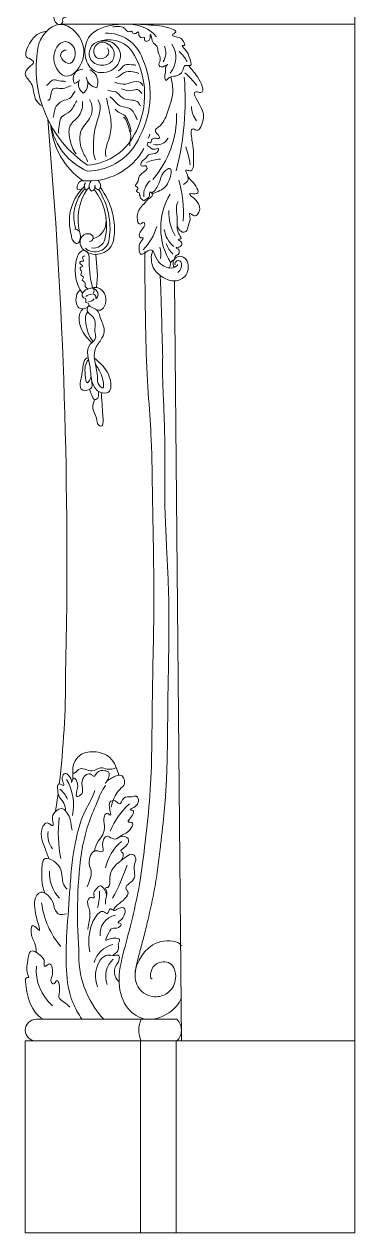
# Model space of a CAD drawing. Header units: millimetres. Extents: x 1778 to 4162, y -1209 to 580.
# Drawn here: x 3929 to 4162, y -1209 to -357 of the extents above; entities that cross this region are included whole.
import ezdxf

# ---------------------------------------------------------------- set-up
doc = ezdxf.new("R2010")
doc.units = ezdxf.units.MM
doc.layers.add('ceco.net 173', color=7, linetype='Continuous')

msp = doc.modelspace()

# ---------------------------------------------------------------- linework, layer by layer
at = {"layer": 'ceco.net 173', "lineweight": 5}
for p, q in [((4162.17, -1208.78), (4162.17, 28.67)), ((4162.17, -357.43), (3954.64, -357.43)), ((3979.57, -519.58), (3980.75, -534.57)), ((3980.75, -534.57), (3979.89, -542.89)), ((4034.92, -538.31), (4039.82, -1073.65)), ((3937.44, -1058.39), (4036.55, -1058.39)), ((3929.81, -1208.78), (3929.81, -1073.65)), ((3929.81, -1073.65), (4162.17, -1073.65)), ((4011.09, -1073.65), (4011.09, -1208.78)), ((4036.16, -1073.65), (4036.16, -1208.78)), ((3929.81, -1208.78), (4162.17, -1208.78))]:
    msp.add_line(p, q, dxfattribs=at)
for centre, radius, start, end in [((3948.11, -381.67), 19.62, 99.12263, 123.22051), ((3987.11, -390.57), 26.85, 19.09411, 91.65811), ((4020.07, -388.48), 82.64, 169.98026, 235.78542), ((3989.01, -388.21), 19.82, 26.42094, 107.23063), ((4018, -377.7), 10.93, 325.07029, 25.50641), ((4018.8, -380.92), 17.13, 320.45296, 32.99959), ((3956.64, -407.23), 57.33, 333.89337, 29.05047), ((3955.61, -407.12), 62.26, 332.04039, 24.00846), ((4019.63, -397.68), 28, 29.95674, 48.43609), ((3970.22, -395.8), 6.68, 88.52003, 211.1816), ((3971.54, -398.32), 9.48, 335.52754, 68.52741), ((3958.88, -384.39), 15.9, 290.7312, 303.14737), ((3974.98, -399.7), 7.67, 156.4165, 235.79003), ((3965.3, -399.31), 8.61, 308.58654, 11.30009), ((3981.8, -393.2), 9.19, 190.23127, 259.81544), ((3842.09, -410.53), 200.44, 345.47378, 4.50626), ((3990.62, -448.06), 76.54, 38.1929, 47.44839), ((4063.79, -415.15), 16.81, 180.6868, 217.92223), ((401.68, -734.42), 3557.45, 358.68635, 5.00162), ((3967.86, -421.75), 68.67, 319.06741, 1.08145), ((3990.62, -420.86), 43.49, 190.23128, 246.97586), ((4000.78, -424.09), 53.15, 184.84336, 235.07128), ((3970.4, -415.63), 41.31, 274.45013, 335.94805), ((3973.31, -420.29), 40.59, 270.4234, 336.7572), ((3974.53, -423.19), 44.68, 340.90358, 344.67276), ((4022.45, -433.01), 9.37, 255.78821, 329.97811), ((3974.53, -423.19), 44.68, 264.63314, 330.65699), ((3997.27, -461.51), 48.95, 5.86016, 21.15231), ((4025.77, -477.04), 24.55, 91.58854, 115.22277), ((3971.5, -472.48), 5.2, 105.80413, 193.18514), ((3979.92, -471.39), 5.08, 140.39128, 227.32861), ((3978.17, -471.18), 4.76, 327.81638, 53.18335), ((4026.86, -477.79), 13.57, 131.74122, 185.7549), ((3953.53, -491.08), 87.81, 356.71234, 15.77191), ((3994.44, -496.3), 33.57, 136.64864, 197.1635), ((3992.84, -493.09), 28.85, 136.7542, 197.52274), ((3967.81, -469.86), 4.05, 250.13033, 334.55696), ((4004.08, -494.67), 37.12, 145.81863, 194.2243), ((3975.86, -471.6), 4.39, 145.32031, 216.22237), ((3971.84, -471.16), 3.07, 278.99947, 349.20274), ((3975.81, -472.06), 3.14, 282.18018, 9.0342), ((3945.97, -499.06), 41.08, 346.26973, 37.87416), ((3981.26, -471.57), 2.35, 159.34239, 293.64185), ((3938.38, -501.37), 51.15, 351.83685, 32.4843), ((3944.29, -501.91), 48.36, 351.38638, 37.36022), ((4071.64, -501.03), 46.35, 149.14897, 212.00666), ((3973.81, -496.03), 13.11, 286.12385, 10.72872), ((4062.49, -490.21), 31.51, 177.12989, 211.35523), ((3985.44, -489.4), 38.49, 315.66002, 344.01679), ((4046.58, -499.31), 19.02, 188.27706, 230.71466), ((3979.57, -506.84), 12.75, 230.1944, 349.50997), ((3978.92, -507.68), 10.14, 227.97936, 354.61549), ((3977.92, -507.04), 8.16, 259.65214, 347.45849), ((3972.42, -522.55), 6.01, 99.67066, 159.07825), ((3969.77, -521.36), 5.01, 356.04495, 70.84766), ((4008.61, -519.44), 16.89, 349.65989, 16.92394), ((4045.75, -506.6), 17.41, 197.63346, 227.17021), ((3993.97, -530.68), 29.04, 159.28786, 214.55825), ((4055.14, -523.35), 80.39, 178.82484, 194.36075), ((4037.62, -526.29), 2.3, 7.25456, 194.50833), ((4033.64, -527.13), 6.36, 305.68128, 10.19329), ((3977.8, -556.61), 9.07, 95.02739, 126.51841), ((3973.14, -545.58), 7.52, 280.03501, 314.99119), ((3313.36, -817.04), 644.84, 353.27566, 0.09437), ((3926.87, -907.66), 36.91, 348.77705, 29.6242), ((3313.36, -817.04), 644.84, 351.53181, 352.6788), ((3942.88, -910.14), 17.92, 22.29162, 51.08463), ((4041.37, -948.03), 56.35, 132.6979, 156.85789), ((4040.88, -927.23), 87.8, 172.78648, 191.7264), ((3961.85, -928.41), 16.19, 172.1781, 217.4386), ((4019.09, -958.68), 33.4, 129.99177, 168.03964), ((4292.54, -984.12), 325.99, 171.63764, 184.50514), ((3872.83, -907.18), 135.58, 330.94528, 341.64538), ((3971.86, -955.66), 24.97, 176.21939, 224.3238), ((3949.75, -969.9), 32.47, 342.59546, 3.14921), ((3979.75, -971), 7.23, 338.8308, 42.36251), ((4000.82, -968.59), 60.05, 187.52397, 219.94784), ((3995.73, -998.04), 13.21, 100.35995, 186.78737), ((3926.03, -1029), 21.19, 39.1389, 60.66298), ((4033.84, -1013.27), 66.39, 176.93603, 222.81127), ((3995.49, -1023.05), 17.76, 102.94752, 165.00294), ((3947.1, -1022.25), 16.29, 166.30815, 203.92961), ((3970.67, -1023.81), 33.17, 175.07409, 229.20225), ((3999.48, -1027.94), 20.19, 146.27081, 202.30483), ((4003, -1028.08), 16.52, 133.2396, 200.66263), ((4002.08, -1024.87), 9.42, 137.49771, 229.35046), ((3931.43, -1030.51), 1.63, 68.54888, 172.09754), ((3932.09, -1028.88), 0.126, 236.6316, 34.24379), ((3937.44, -1066.02), 7.63, 90, 270), ((4028.37, -1066.02), 18.53, 155.68621, 204.31379), ((4029.37, -1066.02), 10.48, 313.27679, 46.72321)]:
    msp.add_arc(centre, radius, start, end, dxfattribs=at)
for points, knots in [([(3956.59, -285.16), (3957.63, -285.73), (3961.63, -287.7), (3961.84, -293.77), (3959.08, -298.69), (3964.95, -300.86), (3960.79, -303.01), (3962.01, -307.77), (3969.53, -310.46), (3965.09, -314.08), (3961.07, -313.77), (3969.74, -317.66), (3968.84, -322.31), (3968.64, -326.54), (3965.25, -327.31), (3969.31, -330.88), (3962.1, -331.91), (3968.49, -336.17), (3961.29, -337.1), (3963.59, -341.71), (3960.19, -344.49), (3961.97, -348.15), (3960.75, -352.46), (3954.83, -352.94), (3956.79, -356.15), (3953.69, -358.52), (3950.18, -355.82), (3949.34, -349.23), (3955.46, -343.19), (3958.06, -335.5), (3958.29, -330.8), (3958.13, -329.09)], [109.698321, 109.698321, 109.698321, 109.698321, 112.994176, 121.175899, 122.663954, 126.994983, 129.302624, 131.248719, 138.916901, 142.019861, 143.051588, 148.107767, 153.827836, 156.694739, 158.154219, 160.763169, 164.272078, 167.393091, 171.320252, 174.252421, 177.944133, 180.809899, 184.137441, 188.902689, 190.013442, 192.704645, 196.036923, 200.004723, 209.511743, 217.34284, 221.983617, 221.983617, 221.983617, 221.983617]), ([(3937.36, -365.25), (3932.63, -369.23), (3927.55, -381.27), (3933.21, -381.39), (3937.04, -384.83), (3931.51, -387.6), (3928.2, -393.59), (3936.43, -399.7), (3935.09, -409.37), (3939.81, -413.97), (3941.9, -415.26)], [8.100511, 8.100511, 8.100511, 8.100511, 19.558835, 24.074651, 26.656434, 30.948, 36.166809, 43.105908, 53.516444, 59.828827, 59.828827, 59.828827, 59.828827]), ([(4011, -357.64), (4014.5, -357.74), (4021.49, -358.32), (4026.99, -358.68), (4038.63, -362.22), (4031.11, -365.69), (4039.22, -366.56), (4040.91, -368.87), (4043.11, -372.86), (4039.08, -371.87), (4044.6, -377.26), (4045, -379.78), (4047.91, -387.76), (4041.48, -385.42), (4041.24, -391.72), (4035.96, -394.49), (4031.6, -394.08), (4028.72, -397.77), (4027.8, -393.5), (4029.1, -390.75), (4028.29, -387.34), (4031.45, -384.8), (4027.5, -387.46), (4025.47, -387.71), (4023.11, -386.05), (4026.39, -381.94), (4022.82, -377.88), (4023.48, -372.6), (4018.54, -370.12), (4019.17, -366.71), (4017.47, -363.75), (4018.2, -367.53), (4016.95, -369.06), (4014.69, -369.98), (4013.44, -368.21), (4014.26, -366.21), (4012.26, -366.9), (4010.7, -367.05), (4010.69, -365.76), (4009.54, -365.55), (4010.05, -364.2), (4009.22, -362.25), (4007.69, -364.38), (4005.38, -364.17), (4004.77, -361.67), (4002.16, -363.68), (4000.57, -360.9), (3998.07, -359.11), (3994.77, -358.85), (3992.49, -359.25), (3991.52, -359.32)], [19.69051, 19.69051, 19.69051, 19.69051, 27.069253, 35.008358, 41.806593, 44.124231, 49.315405, 52.53127, 55.104231, 56.404162, 59.617661, 66.001626, 70.460567, 73.712208, 77.58534, 83.175032, 87.937427, 89.951877, 91.903363, 96.039242, 99.331296, 100.556395, 103.947039, 105.143559, 106.767999, 110.208051, 115.486651, 119.350183, 123.255845, 127.716943, 128.348224, 130.731966, 132.625798, 134.412282, 136.214188, 137.194349, 138.822858, 139.911549, 140.87982, 141.364203, 142.559766, 143.867818, 145.520988, 147.482876, 148.955511, 150.637136, 153.496222, 155.510652, 159.256913, 161.902942, 161.902942, 161.902942, 161.902942]), ([(3998.7, -422.84), (4001.23, -423.54), (4002.65, -431), (4004.94, -436.52), (4003.06, -440.47), (4003.67, -442.46), (4003.6, -443.18)], [1.068097, 1.068097, 1.068097, 1.068097, 9.306079, 14.744961, 18.175829, 20.167842, 20.167842, 20.167842, 20.167842]), ([(4039.82, -1043.53), (4038.08, -1047.7), (4030.66, -1055.93), (4013.76, -1060.94), (3998.29, -1049.01), (3994.23, -1028.76), (4002.38, -999.26), (4010.38, -967.41), (4014.61, -931.58), (4019.28, -890.13), (4018.89, -831.93), (4021.2, -761.91), (4019.43, -700.08), (4019.1, -645.33), (4015.1, -606.31), (4014.39, -558.31), (4013.98, -517.54)], [0, 0, 0, 0, 12.302374, 28.958229, 42.379097, 60.356725, 81.723639, 125.329935, 149.926918, 180.003286, 239.054616, 308.387013, 370.992636, 407.902449, 457.696849, 477.347883, 477.347883, 477.347883, 477.347883]), ([(4019.8, -517.18), (4018.73, -518.86), (4018.38, -523.13), (4019.85, -530.37), (4026.4, -536.11), (4035.16, -539.58), (4043.29, -535.63), (4045.12, -528.79), (4043.98, -523.04), (4038.77, -519.9), (4034.13, -522.82), (4033.73, -526.51), (4034.53, -528.21), (4034.94, -528.77)], [0, 0, 0, 0, 5.41282, 10.901396, 19.758226, 27.755693, 35.436814, 40.865127, 46.024871, 50.421254, 55.12627, 58.060869, 59.879907, 59.879907, 59.879907, 59.879907]), ([(4007.2, -1026.13), (4007.46, -1023.88), (4007.89, -1021.54), (4009.01, -1016.54), (4009.72, -1013.89), (4010.71, -1010.21), (4010.95, -1009.28), (4011.45, -1007.44), (4011.69, -1006.52), (4012.42, -1003.75), (4012.91, -1001.9), (4014.34, -996.35), (4015.27, -992.63), (4017.95, -981.4), (4019.59, -973.84), (4021.4, -963.7), (4021.82, -961.2), (4022.58, -956.22), (4022.94, -953.74), (4023.94, -946.32), (4024.52, -941.41), (4025.28, -934.89), (4025.47, -933.25), (4025.84, -929.95), (4026.03, -928.29), (4026.59, -923.32), (4026.95, -920), (4027.63, -913.25), (4027.95, -909.84), (4028.52, -902.94), (4028.77, -899.46), (4029.19, -892.51), (4029.35, -889.05), (4029.76, -878.68), (4029.92, -871.79), (4030.1, -859.26), (4030.14, -853.6), (4030.22, -844.62), (4030.25, -841.28), (4030.31, -835.37), (4030.35, -832.78), (4030.42, -827.59), (4030.47, -825), (4030.61, -817.21), (4030.71, -812), (4030.98, -796.34), (4031.13, -785.85), (4031.07, -771.51), (4031.03, -767.71), (4030.9, -760.75), (4030.82, -757.6), (4030.61, -751.33), (4030.49, -748.2), (4030.09, -738.84), (4029.77, -732.63), (4029.22, -721.65), (4028.98, -716.86), (4028.61, -708.35), (4028.46, -704.61), (4028.26, -697.92), (4028.19, -694.96), (4028.11, -690.09), (4028.09, -688.18), (4028.07, -684.35), (4028.07, -682.43), (4028.08, -676.64), (4028.11, -672.75), (4028.16, -665.47), (4028.18, -662.08), (4028.17, -656.31), (4028.16, -653.94), (4028.12, -649.81), (4028.09, -648.06), (4028.02, -644.58), (4027.98, -642.84), (4027.83, -637.64), (4027.7, -634.18), (4027.44, -627.42), (4027.3, -624.12), (4027.06, -618.34), (4026.95, -615.87), (4026.77, -610.97), (4026.68, -608.54), (4026.51, -601.31), (4026.5, -596.58), (4026.7, -591.51), (4026.71, -591.08), (4024.94, -534.45)], [65.256943, 65.256943, 65.256943, 65.256943, 72.851381, 72.851381, 80.695151, 80.695151, 83.262959, 83.262959, 85.830767, 85.830767, 90.966384, 90.966384, 101.237617, 101.237617, 121.780083, 121.780083, 128.429326, 128.429326, 135.078569, 135.078569, 148.377056, 148.377056, 152.88519, 152.88519, 157.393324, 157.393324, 166.409592, 166.409592, 175.594803, 175.594803, 184.862225, 184.862225, 194.129647, 194.129647, 212.664491, 212.664491, 228.017582, 228.017582, 237.139016, 237.139016, 244.237578, 244.237578, 251.33614, 251.33614, 265.533264, 265.533264, 293.927511, 293.927511, 304.167703, 304.167703, 312.605766, 312.605766, 321.043829, 321.043829, 337.919955, 337.919955, 351.051603, 351.051603, 361.375728, 361.375728, 369.603984, 369.603984, 374.923419, 374.923419, 380.242855, 380.242855, 390.881726, 390.881726, 400.056196, 400.056196, 406.422296, 406.422296, 411.087041, 411.087041, 415.751786, 415.751786, 425.081276, 425.081276, 434.073082, 434.073082, 440.836792, 440.836792, 447.600502, 447.600502, 461.127923, 461.127923, 462.376275, 462.376275, 462.376275, 462.376275]), ([(3977.26, -543.29), (3978.31, -542.82), (3981.86, -542.62), (3986.42, -547.2), (3987.36, -553.83), (3983.14, -560.37), (3978.09, -557.39), (3974.53, -556.01), (3974.31, -553.55), (3971.51, -553.89), (3973.26, -550.34), (3970.08, -550.31), (3969.48, -547), (3971.04, -545.87), (3971.47, -545.19)], [0.041093, 0.041093, 0.041093, 0.041093, 2.924462, 8.924209, 15.530384, 20.53344, 25.724711, 29.11175, 29.995888, 31.526324, 34.029084, 35.418637, 38.19273, 40.390442, 40.390442, 40.390442, 40.390442]), ([(3979.46, -550.53), (3979.54, -550.64), (3979.91, -550.92), (3981.26, -548.97), (3981.07, -546.68), (3979.63, -544.37), (3978.24, -543.57), (3977.46, -543.3), (3977.26, -543.29)], [1.812154, 1.812154, 1.812154, 1.812154, 2.299177, 3.79618, 6.243417, 8.875367, 10.572822, 10.846045, 10.846045, 10.846045, 10.846045]), ([(3974.9, -555.67), (3973.82, -556.37), (3972.41, -560.64), (3980.98, -564.16), (3977.97, -572.38), (3980.26, -579.48), (3971.05, -584.8), (3976.27, -597.84), (3975.84, -609.37), (3981, -617.41), (3990.82, -617.58), (3990.18, -604.71), (3984.49, -597.76), (3979.78, -593.72), (3978.42, -592.64)], [0, 0, 0, 0, 3.508392, 9.059559, 19.485999, 22.482185, 27.825313, 42.567853, 52.726735, 60.520348, 65.702213, 74.086329, 86.357814, 91.117223, 91.117223, 91.117223, 91.117223]), ([(3973.84, -560.09), (3972, -562.03), (3972.1, -569.26), (3974.52, -577.66), (3977.66, -580.96)], [0, 0, 0, 0, 7.297806, 18.265515, 18.265515, 18.265515, 18.265515]), ([(3979.18, -558.07), (3981.57, -559.29), (3982.71, -565.87), (3986.83, -573.1), (3982.88, -580.42), (3975.71, -589.45), (3981.36, -601.56), (3980.42, -611.02), (3985.67, -615.19), (3984.34, -606), (3982.38, -601.64), (3979.94, -597.88), (3979.09, -596.58)], [0, 0, 0, 0, 7.303845, 15.749688, 21.372135, 28.474258, 46.153604, 51.784317, 54.483919, 59.0346, 67.074962, 71.23376, 71.23376, 71.23376, 71.23376]), ([(3963.26, -889.32), (3963.27, -885.51), (3962.8, -880.22), (3967.03, -871.48), (3977.98, -868.7), (3989.4, -872.58), (3993.41, -879.25), (3994.74, -882.96), (3995.48, -885.64), (3995.47, -886.5)], [0, 0, 0, 0, 5.675029, 14.176216, 23.910346, 33.474358, 40.060821, 44.790907, 45.064603, 45.064603, 45.064603, 45.064603]), ([(3958.21, -911.5), (3958.26, -909.62), (3957.46, -905.81), (3953.41, -901.89), (3952.6, -897.77), (3952.13, -890.54), (3957.48, -894.7), (3956.32, -890.9), (3955.24, -888.65), (3957.73, -883.61), (3961.18, -887.5), (3962.3, -889.31), (3962.34, -892.56), (3962.76, -889.52), (3964.61, -887.96), (3966.54, -891.56), (3967.23, -894.87), (3964.45, -902.39), (3972.73, -899.24), (3966.34, -890.38), (3975.14, -883.8), (3978.35, -888.57), (3980.7, -882.7), (3984.83, -883.25), (3988.83, -883.62), (3989.02, -887.16), (3988.23, -889.88), (3986.57, -891.36), (3986.43, -892.19)], [1.369574, 1.369574, 1.369574, 1.369574, 6.432438, 11.399557, 15.497957, 19.855811, 22.855671, 24.194491, 27.807163, 31.083886, 34.645321, 37.560458, 38.712629, 40.528215, 42.158396, 44.26627, 48.813005, 54.27022, 56.389775, 66.978549, 73.11588, 75.02836, 78.83738, 83.46144, 85.90386, 88.328641, 91.503474, 93.80588, 93.80588, 93.80588, 93.80588]), ([(3970.01, -936.71), (3971.31, -931.53), (3973.63, -920.81), (3980.01, -907.01), (3983.55, -897.24), (3986.45, -893.78)], [114.12988, 114.12988, 114.12988, 114.12988, 128.257606, 143.560364, 155.867696, 155.867696, 155.867696, 155.867696]), ([(3995.59, -930.52), (3997.1, -928.46), (4001.65, -928.43), (4007.71, -919.4), (4000.08, -919.78), (4006.01, -915.4), (4006.32, -911), (4001.31, -911), (4011.34, -907.98), (4009.11, -899.88), (4004.05, -902.51), (3998.78, -900.45), (3996.94, -908.42), (3993.97, -904.24), (3989.23, -904.01), (3988.63, -908.89), (3991.07, -916.53), (3987.38, -912.26), (3984.27, -916.3), (3986.39, -922.46), (3984.86, -928.3), (3981.06, -932.7), (3978.72, -937.8), (3978.72, -940.07)], [0, 0, 0, 0, 6.970188, 13.462593, 15.468809, 21.440694, 23.589156, 25.10951, 30.956682, 36.13094, 38.97771, 44.155957, 48.82801, 51.196594, 54.861719, 58.854906, 63.898602, 66.044776, 68.62017, 74.091707, 79.943688, 85.343188, 91.55242, 91.55242, 91.55242, 91.55242]), ([(3997.46, -946.48), (3997.84, -945.93), (3998.88, -944.13), (3999.26, -941.19), (3995.74, -939.7), (4001.88, -936.61), (4003.72, -930.97), (3997.41, -928.31), (3992.99, -933.39), (3986.92, -927.13), (3983.02, -934.46), (3986.04, -941.98), (3976.73, -937.2), (3973.65, -949.8), (3977.05, -953.77), (3975.96, -958.26), (3973.45, -965.09)], [5.528702, 5.528702, 5.528702, 5.528702, 7.236204, 10.769488, 11.644455, 16.180375, 21.312377, 25.157353, 30.632452, 35.485049, 41.819895, 46.147593, 50.504301, 58.572578, 65.243791, 72.462652, 72.462652, 72.462652, 72.462652]), ([(3943.5, -969.43), (3943, -967.72), (3941.35, -962.95), (3941.54, -955.68), (3941.39, -942.94), (3953.19, -948.04), (3955.82, -954.05), (3956.35, -964.09), (3959.32, -966.78)], [1.123939, 1.123939, 1.123939, 1.123939, 5.932651, 14.523436, 23.647358, 29.251813, 41.169095, 46.262114, 46.262114, 46.262114, 46.262114]), ([(3991.84, -981.55), (3992.45, -980.05), (3995.32, -977.06), (3999.7, -974.39), (4003.36, -969.1), (3998.47, -964.93), (4007.56, -961.06), (4006.77, -954.36), (4006.09, -949.69), (4008.23, -946.24), (4005.87, -939.59), (3994.93, -948.57), (3987.88, -954.26), (3989.99, -964.71), (3987.88, -965.42)], [0, 0, 0, 0, 4.412162, 10.545525, 15.56017, 17.360652, 25.261381, 30.412705, 34.934497, 37.65837, 41.063225, 49.92123, 63.201339, 69.564554, 69.564554, 69.564554, 69.564554]), ([(3937.67, -1011.29), (3937.57, -1010), (3936.78, -1003.8), (3933.87, -1001.43), (3933.44, -990.46), (3937.8, -993.79), (3941.08, -997.8), (3936.96, -985.6), (3936.55, -979.64), (3935.88, -974.4), (3939.95, -966.65), (3946.96, -971.72), (3950.03, -976.47), (3950.45, -982.45), (3954.37, -985.38), (3958.95, -983.97)], [56.114804, 56.114804, 56.114804, 56.114804, 58.680611, 66.825151, 72.715752, 76.245193, 77.901201, 84.955984, 93.524817, 97.638373, 103.551344, 108.286577, 114.549175, 120.256548, 123.081105, 123.081105, 123.081105, 123.081105]), ([(3985.09, -966.12), (3984.09, -965.4), (3982.58, -963.22), (3979.74, -966.9), (3977.2, -969.01), (3979.16, -973.73), (3974.95, -971.68), (3972.81, -976.99), (3975.27, -980.54), (3975.48, -985.68), (3975.23, -988.45), (3974.15, -992.49), (3973.8, -995.04)], [73.274256, 73.274256, 73.274256, 73.274256, 76.226188, 78.966607, 83.109192, 85.487536, 87.653252, 91.058722, 96.804517, 99.182859, 104.785427, 108.66724, 108.66724, 108.66724, 108.66724]), ([(3986.68, -973.04), (3986.6, -973.23), (3986.13, -974.53), (3986.61, -976.07), (3986.3, -977.25)], [8.289721, 8.289721, 8.289721, 8.289721, 8.845519, 12.163229, 12.163229, 12.163229, 12.163229]), ([(3931.27, -1018.39), (3931.37, -1018.07), (3931.58, -1016.15), (3931.84, -1013.95), (3933.52, -1009.17), (3936.42, -1010.53)], [43.680181, 43.680181, 43.680181, 43.680181, 44.53376, 46.872598, 48.694841, 48.694841, 48.694841, 48.694841]), ([(3995.14, -1018.51), (3995.6, -1017.82), (3996.05, -1016.32), (3996.35, -1012.75), (3991.82, -1013.73), (3987.42, -1012.33), (3984.14, -1014.83), (3982.69, -1016.73)], [0, 0, 0, 0, 2.24018, 4.593548, 7.433805, 11.712763, 17.506098, 17.506098, 17.506098, 17.506098]), ([(3942.51, -1058.39), (3937.41, -1055.75), (3931.59, -1045.58), (3930.04, -1034.87), (3929.85, -1030.1)], [0, 0, 0, 0, 15.644847, 28.712567, 28.712567, 28.712567, 28.712567])]:
    msp.add_open_spline(points, degree=3, knots=knots, dxfattribs=at)
for points, start_tangent, end_tangent in [([(3938.7, -374.1), (3954.03, -357.59), (3967.76, -366.2), (3969.44, -384.67), (3959.03, -394.09), (3949.9, -381.92), (3957.85, -369.75), (3964.82, -375.84), (3960.6, -385.06), (3954.81, -378.58), (3958.64, -375.64)], (0.170297, 0.985393), (0.999476, -0.032369)), ([(3987.7, -374.21), (3988.5, -377.74), (3985.93, -380.94), (3980.16, -381.1), (3978.08, -376.14), (3981.93, -370.53), (3991.19, -374.39), (3991.54, -382.54), (3984.01, -386.38), (3975.52, -381.42), (3977.31, -372.05), (3982.67, -369.36), (3991.08, -370.4), (3996.83, -378.67), (3991.8, -389.09), (3978.58, -390.29), (3972.29, -381.25), (3975.5, -365.5), (3992.34, -358), (4014.98, -360.47), (4022.37, -366.46)], (0.625899, -0.779904), (0.603231, -0.797566)), ([(3993.7, -394.99), (3999.47, -391.58), (4005.82, -390.99), (4009.82, -392.17)], (0.989062, 0.147501), (0.837474, -0.546478)), ([(3995.23, -390.29), (3999.7, -386.29), (4006.53, -386.17), (4007.82, -386.29)], (0.941633, 0.33664), (0.959914, -0.280295)), ([(4045.22, -386.59), (4051.26, -394.48), (4053.62, -405.48), (4050.08, -405.09), (4054.8, -418.44), (4054.04, -428.45), (4051.26, -432.19), (4048.12, -431.21), (4047.33, -439.07), (4048.5, -453.46), (4045.75, -460.73), (4043.39, -460.14), (4044.71, -466.99), (4041.45, -470.46)], (0.463615, -0.886037), (-0.601359, -0.798979)), ([(3944.73, -400.64), (3948.26, -397.23), (3955.8, -397.59), (3958.27, -397.94)], (0.958115, 0.286383), (0.871427, -0.490525)), ([(3992.94, -398.38), (4000.67, -399.65), (4007.97, -397.75), (4012.63, -400.52)], (0.955298, -0.295643), (0.170943, -0.985281)), ([(4032.51, -394.52), (4033.84, -403.16), (4029.83, -420.09), (4023.58, -429.94), (4021.5, -432.02), (4022.39, -434.25), (4024.03, -436.18), (4024.33, -437.81), (4021.06, -437.66), (4018.53, -440.04), (4018.38, -440.93), (4016.45, -440.78), (4015.86, -442.56), (4017.34, -443.9), (4020.46, -445.53), (4023.73, -445.09), (4022.69, -447.61), (4016.75, -449.39), (4014.67, -451.77), (4011.25, -455.92), (4011.55, -457.26), (4014.82, -457.26), (4015.56, -458.15), (4010.35, -464.28), (4008.72, -469.18), (4007.53, -471.41), (4009.16, -472.75), (4008.12, -475.27), (4010.25, -476.79)], (0.226077, -0.974109), (-0.119207, -0.992869)), ([(3962.11, -400.83), (3957.74, -402.51), (3948.69, -403.85), (3945.67, -410.89)], (-0.999989, 0.004774), (-0.970512, 0.241052)), ([(3949.55, -423.17), (3951.16, -416.12), (3957.25, -411), (3961.84, -409.18), (3965.05, -404.59)], (0.167793, 0.985822), (0.752841, 0.658203)), ([(3987.97, -403.9), (3993.69, -405.17), (3998.03, -409.09), (4004.8, -410.89), (4009.57, -412.68), (4011.16, -414.8)], (0.839772, -0.54294), (0.938056, -0.346483)), ([(3989.52, -408.63), (3997.21, -415.29), (4003.54, -416.83), (4007.47, -421.95), (4008.61, -424.75)], (0.829084, -0.559124), (0.133729, -0.991018)), ([(3997.54, -402.98), (4004.79, -404.23), (4008.95, -403.4), (4011.87, -406.23)], (0.968385, -0.249459), (0.611759, -0.791044)), ([(3966.22, -411.53), (3961.2, -418.9), (3955.43, -422.85), (3953.72, -429.25), (3953.4, -434.49)], (-0.644468, -0.764631), (0.228436, -0.973559)), ([(3970.07, -411.88), (3967.78, -421.77), (3961.54, -428.77), (3961.23, -438.36), (3965.58, -448.82)], (0.135319, -0.990802), (0.595297, -0.803505)), ([(3975.13, -410.54), (3975.83, -422.57), (3969.46, -431.76), (3969.94, -446.26), (3973.77, -454.47)], (0.553288, -0.83299), (0.341395, -0.93992)), ([(3981.04, -410.66), (3979.29, -429.93), (3977.83, -442.57), (3979.27, -452.93)], (0.566843, -0.823826), (0.433025, -0.901382)), ([(3987.13, -409.52), (3990.04, -424.37), (3989.35, -436.16), (3987.3, -442.47), (3986.79, -450.84)], (0.141533, -0.989934), (0.319451, -0.947603)), ([(3993.14, -417.27), (4000.12, -422.06), (4002.64, -426.77), (4004.24, -433.24)], (0.531726, -0.846916), (-0.041603, -0.999134)), ([(4018.9, -476.4), (4023.93, -469.64), (4028.55, -460.58), (4031.41, -458.99), (4031.25, -467.42), (4024.73, -474.57), (4019.21, -476.96)], (0.858559, 0.512715), (-0.926785, -0.375593)), ([(4036.8, -499.51), (4038.44, -502.24), (4040.46, -503.84), (4042.9, -503.48), (4044.67, -499.64), (4045.88, -493.09), (4045.63, -490.69), (4048.86, -492.35), (4051.52, -491.02), (4049.94, -481.39), (4045.63, -476.91), (4050.69, -476.75), (4047.04, -467.76), (4044.42, -464.67)], (0.320891, -0.947116), (-0.447284, 0.894392)), ([(4037.42, -526.7), (4035.77, -528.3), (4029.12, -528.61), (4023.79, -524.73), (4020.35, -518.18), (4019.35, -516.74), (4016.8, -516.74), (4014.25, -518.52), (4012.47, -519.4), (4011.36, -519.51), (4010.14, -515.74), (4011.25, -510.64), (4012.91, -507.98), (4011.03, -507.87), (4010.25, -506.87), (4011.47, -502.99), (4013.8, -497.67), (4013.21, -496.95), (4011.81, -497.87), (4009.75, -497.87), (4008.99, -496.03), (4010.28, -487.64), (4013.32, -484.18), (4017.75, -479.76), (4019.41, -477.69), (4017.75, -475.75), (4017.41, -476.46), (4017.47, -477.8), (4016.53, -479.74), (4015.06, -480.78), (4013.75, -481.59), (4011.71, -480.48), (4010.77, -479.19), (4010.68, -478.25), (4010.25, -476.79)], (-0.703424, -0.710771), (0.039961, 0.999201)), ([(4035.4, -522.42), (4035.83, -520.55), (4037.8, -519.53), (4038.37, -517.68), (4037.97, -516.04), (4036.06, -514.98), (4036.85, -514.69), (4039.21, -513.91), (4040.23, -512.39), (4038.7, -510), (4037.69, -509.22), (4039.34, -508.59), (4038.55, -505.88), (4037.3, -503.27), (4036.8, -499.62), (4036.8, -492.92), (4036.34, -488.79), (4037.66, -482.37)], (-0.503325, 0.864097), (0.58728, 0.809384)), ([(3962.37, -506.2), (3963.46, -510.07), (3966.42, -512.02), (3968.66, -506.76), (3966.93, -502.43), (3964.55, -501.93)], (0.106685, -0.994293), (-0.882828, -0.469696)), ([(3971.41, -516.63), (3969.62, -514.82), (3968.47, -509.79), (3972.56, -505.19), (3977.37, -506.65), (3976.95, -509.58), (3974.96, -510.53)], (-0.84882, 0.528682), (-0.952205, 0.30546)), ([(3971.69, -520.5), (3970.27, -521.24), (3970.34, -522.8), (3970.95, -524.21), (3968.79, -524.55), (3968.25, -525.83), (3970.27, -527.79), (3968.52, -529.07), (3969.39, -532.1), (3969.06, -533.99), (3970.81, -535.88), (3970, -537.63), (3971.89, -539.25), (3972.03, -542.22), (3973.82, -544.02)], (-0.355918, -0.934517), (0.389746, -0.920922)), ([(4035.4, -522.42), (4034.66, -523.31), (4032.56, -525.09), (4032.01, -527.24), (4031.03, -529.11), (4030.42, -528.99)], (0.063736, -0.997967), (-0.908823, 0.417182)), ([(3974.9, -555.67), (3968.58, -557.79), (3965.8, -548.91), (3968.58, -544.78)], (-0.677406, -0.735609), (0.927665, 0.373414)), ([(3979.46, -550.53), (3979.6, -549.88), (3979.13, -548.26), (3977.83, -547.58), (3978.21, -545.67), (3977.24, -543.29), (3975.43, -543.52), (3971.47, -545.19)], (0.211805, 0.977312), (-0.795089, -0.606493)), ([(3970.67, -557.91), (3967.81, -565.63), (3976.72, -581.81)], (-0.853557, -0.520999), (0.738221, -0.674559)), ([(3976.19, -605.67), (3976.27, -613.88), (3970.27, -615.11), (3970, -602.58), (3974.09, -592.37)], (-0.020714, -0.999785), (0.985272, 0.170994)), ([(3976.19, -605.67), (3973.54, -610.07), (3972.05, -604.49), (3974.39, -593.95)], (-0.303932, -0.952694), (0.72607, 0.687621)), ([(3981.76, -616.29), (3981.28, -620.26), (3979, -621.87), (3976.44, -618.38), (3975.02, -614.77)], (-0.523437, -0.852064), (-0.470886, 0.882194)), ([(3983.67, -617.04), (3983.67, -621.87), (3984.38, -632.37), (3984.51, -638.82), (3983.71, -640.44)], (-0.221401, -0.975183), (-0.986871, -0.161511)), ([(3978.85, -621.86), (3977.38, -628.06), (3979.94, -634.92), (3982.23, -640.3), (3983.71, -640.44)], (-0.478072, -0.87832), (0.443725, 0.896163)), ([(3963.32, -884.9), (3967.33, -882.42), (3971.76, -882.17), (3976.94, -883.44), (3982.77, -881.29), (3987.45, -882.17), (3994.01, -881.1)], (0.919211, -0.393766), (0.912365, 0.409378)), ([(3987.35, -890.57), (3994.16, -886.86), (3997.46, -886.6), (3999.32, -889.03), (3999.59, -892.93), (3997.48, -895.39), (3991.44, -904.96), (3990.27, -909.05)], (0.838219, 0.545334), (-0.271814, -0.96235)), ([(3969.71, -1058.39), (3963.25, -1046.49), (3958.78, -1023.72), (3959.14, -997.03), (3961.34, -965.32), (3962.84, -947.9), (3965.4, -932.69), (3971.09, -913.56), (3978.8, -897.19)], (-0.529148, 0.84853), (0.26742, 0.96358)), ([(3946.49, -945.36), (3943.3, -936.88), (3942.46, -922.19), (3945.18, -920.04), (3949.2, -922.12), (3948.94, -917.58), (3950.89, -912.26), (3956.35, -910.05), (3959.33, -913.12), (3961.53, -917.67), (3962.94, -925.09)], (-0.340119, 0.940382), (0.305465, -0.952203)), ([(3987.88, -965.42), (3986.56, -965.76), (3987.01, -968.01), (3987.35, -969.63), (3986.98, -971)], (-0.9935, -0.113834), (-0.784365, -0.620299)), ([(3991.8, -1013.34), (3994.01, -1011.36), (3995.47, -1008.54), (3995.52, -1004.69), (3996.2, -1002.92), (3989.01, -1001.87), (3986.62, -1002.62), (3987.82, -999.18), (3991.11, -994.4), (3995.59, -993.65), (3997.24, -991.11), (3995.3, -990.51), (3997.54, -987.97), (3999.03, -979.85), (3994.55, -980.9), (3992.15, -981.65), (3989.61, -980.6), (3987.81, -983.74), (3984.82, -982.55), (3979.76, -985.72), (3976.92, -990.89), (3975.34, -1010.76)], (0.561988, 0.827146), (0.213205, -0.977008)), ([(4019.16, -1030.13), (4018.37, -1025.3), (4022.2, -1019.37), (4031.76, -1018.99), (4035.78, -1029.5), (4030.81, -1039.25), (4022.39, -1042.5), (4011.1, -1037.91), (4007.2, -1026.13), (4010.72, -1015.55), (4017.99, -1007.13), (4033.87, -1003.31), (4039.82, -1006.56)], (-0.94461, 0.328195), (0.44702, -0.894524)), ([(3942.47, -1015.62), (3943.12, -1018.8), (3943.42, -1021.06), (3945.2, -1020.17), (3946.69, -1019.4), (3948.68, -1027.65), (3948, -1031.91), (3949.7, -1033.45), (3951.75, -1031.23), (3953.97, -1037.37), (3953.56, -1042.79), (3961.2, -1049.79)], (0.68298, -0.730437), (0.603755, -0.79717))]:
    msp.add_spline(points, degree=3, dxfattribs=dict(at, start_tangent=start_tangent, end_tangent=end_tangent))

doc.saveas('drawing.dxf')
